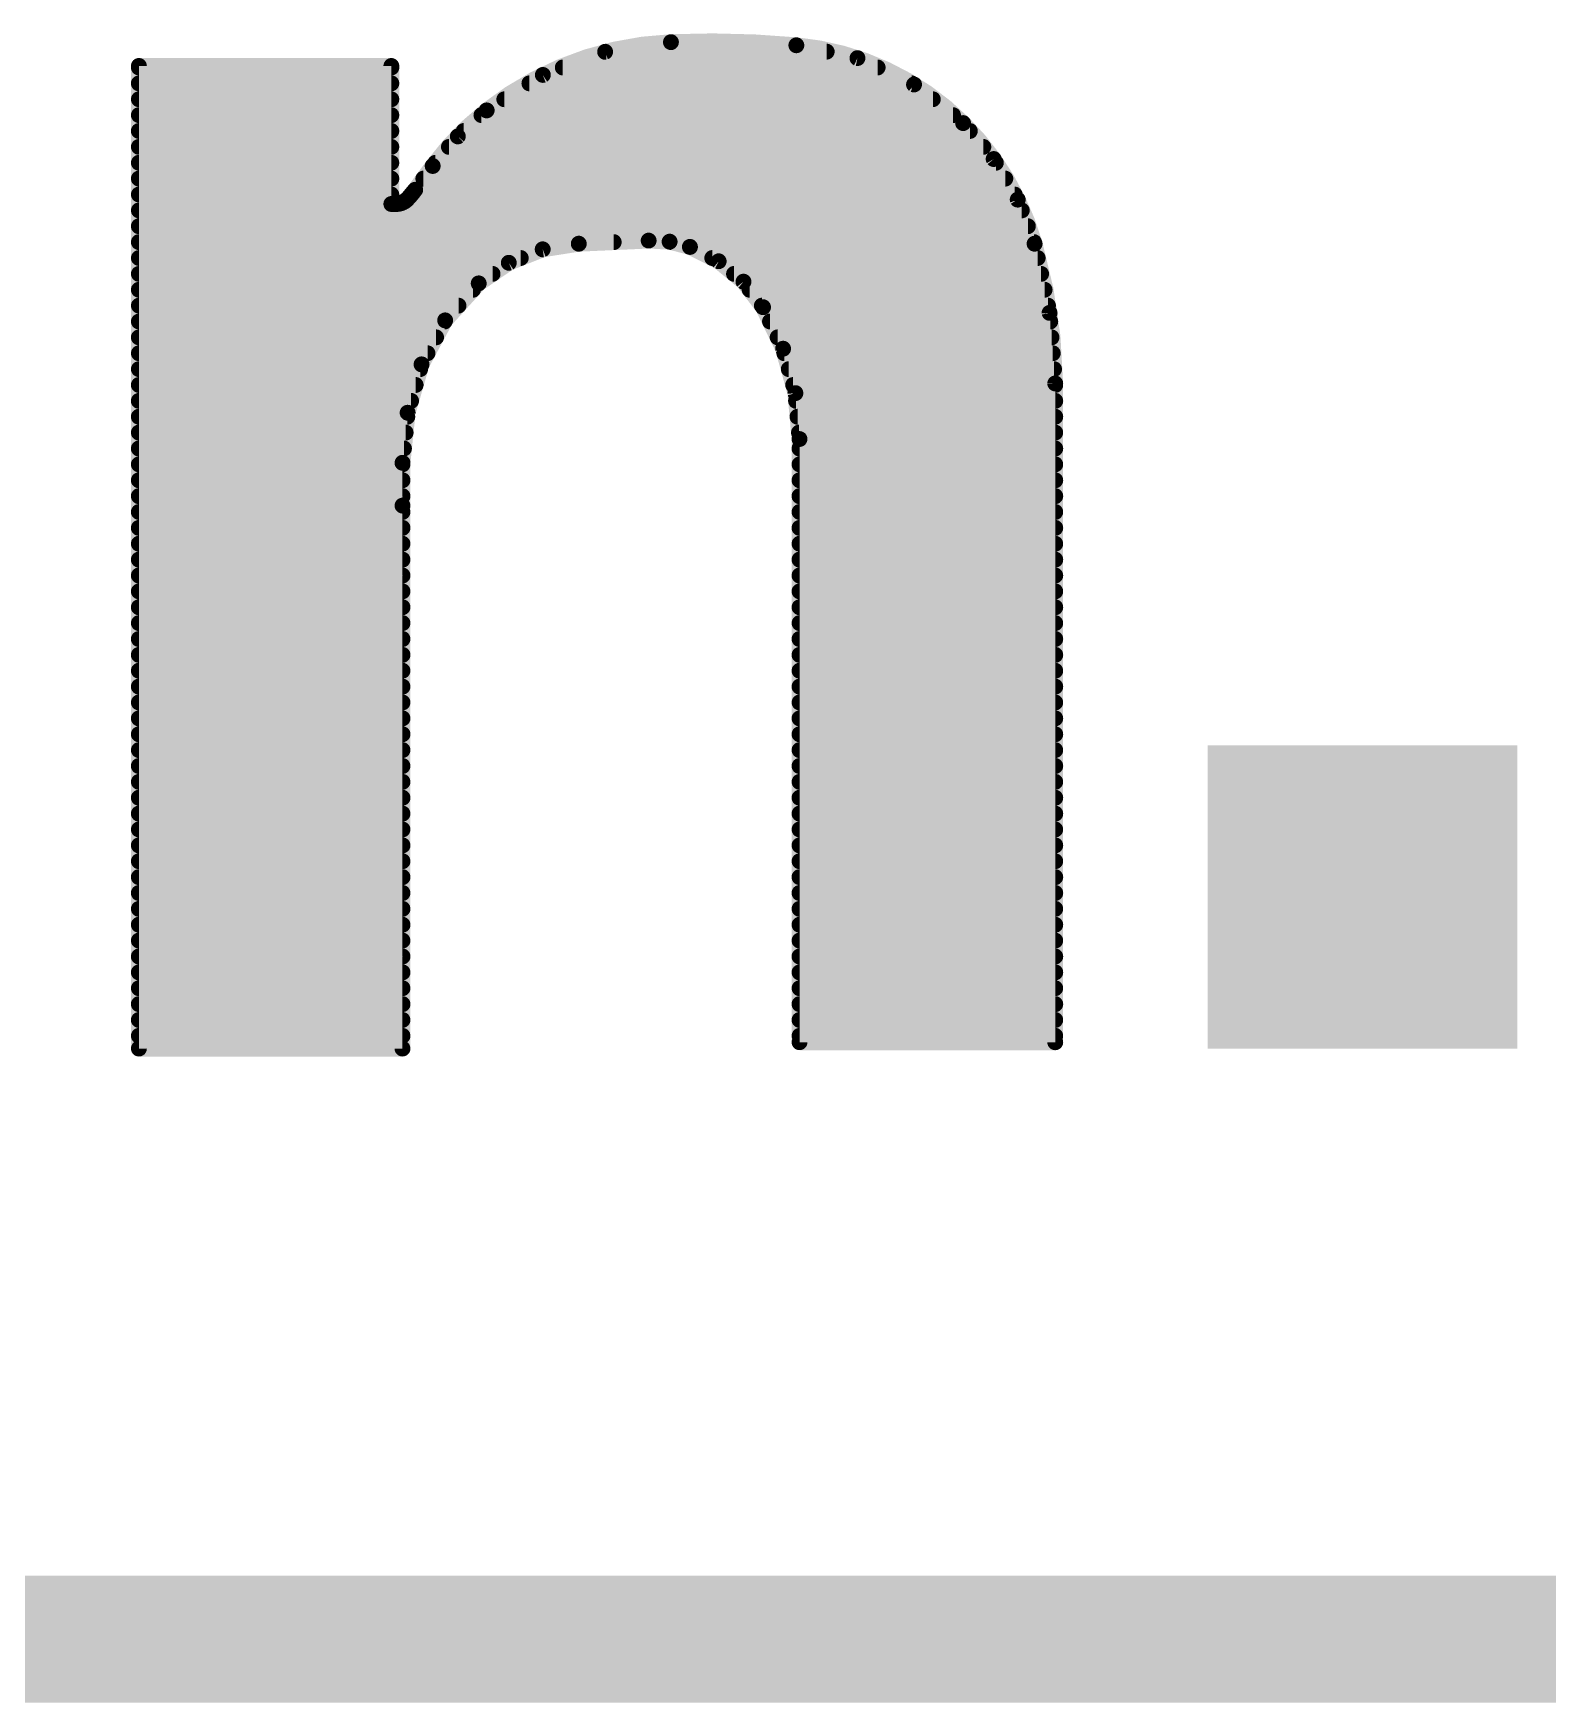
# Model space of a CAD drawing. Extents: x -0.1 to 94.1, y -0.1 to 63.6.
# Drawn here: x 48.648 to 51.069, y -0.102 to 2.569 of the extents above; entities that cross this region are included whole.
import ezdxf

# ---------------------------------------------------------------- set-up
doc = ezdxf.new("R2010")
doc.units = 0
doc.layers.add('20', color=53, linetype='CONTINUOUS')
doc.layers.add('21', color=41, linetype='CONTINUOUS')

# ---------------------------------------------------------------- blocks, each defined once
blk = doc.blocks.new('RECT')
blk.add_solid([(-0.5, -0.5), (0.5, -0.5), (-0.5, 0.5), (0.5, 0.5)])

msp = doc.modelspace()

# ---------------------------------------------------------------- linework, layer by layer
at = {"layer": '20', "const_width": 0.2032}
msp.add_lwpolyline([(2.3221, 0), (91.6579, 0)], dxfattribs=at)
at = {"layer": '21'}
for points, const_width in [([(49.6672, 2.5552, 0.1577), (49.3725, 2.446)], 0.0254), ([(49.8678, 2.5502, 0.0335), (49.6672, 2.5552)], 0.0254), ([(49.6674, 2.5615, 1), (49.667, 2.5489)], 0.0127), ([(49.6669, 2.5615, 1), (49.6675, 2.5489)], 0.0127), ([(49.6681, 2.5489, 1), (49.6663, 2.5615)], 0.0127), ([(49.6675, 2.5489, 1), (49.6669, 2.5615)], 0.0127), ([(49.5611, 2.546, 1), (49.563, 2.5334)], 0.0127), ([(49.564, 2.5463, 1), (49.564, 2.5337)], 0.0127), ([(49.5642, 2.5338, 1), (49.5598, 2.5457)], 0.0127), ([(49.8691, 2.5564, 1), (49.8665, 2.544)], 0.0127), ([(50.1345, 2.4257, 0.1741), (49.8678, 2.5502)], 0.0254), ([(49.8684, 2.5565, 1), (49.8672, 2.5439)], 0.0127), ([(49.8672, 2.5439, 1), (49.8684, 2.5565)], 0.0127), ([(49.8676, 2.5439, 1), (49.868, 2.5565)], 0.0127), ([(49.9164, 2.5337, 1), (49.9164, 2.5463)], 0.0127), ([(49.9682, 2.5354, 1), (49.9628, 2.5239)], 0.0127), ([(49.9642, 2.5235, 1), (49.9668, 2.5359)], 0.0127), ([(48.8163, 2.5234, 1), (48.8163, 2.5108)], 0.0127), ([(48.8163, 2.5234, 1), (48.8163, 2.5108)], 0.0127), ([(48.8163, 2.521, 1), (48.8163, 2.5083)], 0.0127), ([(48.8227, 2.5171, 1), (48.81, 2.5171)], 0.0127), ([(48.8227, 2.5171, 1), (48.81, 2.5171)], 0.0127), ([(49.2264, 2.5171, 1), (49.2138, 2.5171)], 0.0127), ([(49.2264, 2.5171, 1), (49.2138, 2.5171)], 0.0127), ([(49.2201, 2.5108, 1), (49.2201, 2.5234)], 0.0127), ([(49.2201, 2.5108, 1), (49.2201, 2.5234)], 0.0127), ([(49.2201, 2.5083, 1), (49.2201, 2.521)], 0.0127), ([(49.4602, 2.5087, 1), (49.4646, 2.4968)], 0.0127), ([(49.4658, 2.4974, 1), (49.459, 2.5081)], 0.0127), ([(49.4943, 2.521, 1), (49.4943, 2.5083)], 0.0127), ([(49.9978, 2.5083, 1), (49.9978, 2.521)], 0.0127), ([(48.8163, 2.4956, 1), (48.8163, 2.4829)], 0.0127), ([(49.2201, 2.4829, 1), (49.2201, 2.4956)], 0.0127), ([(49.4409, 2.4956, 1), (49.4409, 2.4829)], 0.0127), ([(50.0599, 2.4924, 1), (50.0521, 2.4824)], 0.0127), ([(50.0522, 2.4829, 1), (50.0522, 2.4956)], 0.0127), ([(50.0533, 2.4817, 1), (50.0587, 2.4932)], 0.0127), ([(48.8163, 2.4701, 1), (48.8163, 2.4575)], 0.0127), ([(49.2201, 2.4575, 1), (49.2201, 2.4701)], 0.0127), ([(49.3725, 2.446, 0.0664), (49.2862, 2.3571)], 0.0254), ([(49.3691, 2.4514, 1), (49.3759, 2.4406)], 0.0127), ([(49.3686, 2.451, 1), (49.3764, 2.441)], 0.0127), ([(49.3768, 2.4413, 1), (49.3682, 2.4507)], 0.0127), ([(49.3764, 2.441, 1), (49.3686, 2.451)], 0.0127), ([(49.4007, 2.4701, 1), (49.4007, 2.4575)], 0.0127), ([(50.0861, 2.4575, 1), (50.0861, 2.4701)], 0.0127), ([(48.8163, 2.4447, 1), (48.8163, 2.4321)], 0.0127), ([(49.2201, 2.4321, 1), (49.2201, 2.4447)], 0.0127), ([(49.3641, 2.4447, 1), (49.3641, 2.4321)], 0.0127), ([(50.1184, 2.4321, 1), (50.1184, 2.4447)], 0.0127), ([(50.1393, 2.4298, 1), (50.1297, 2.4216)], 0.0127), ([(50.2488, 2.2327, 0.1281), (50.1345, 2.4257)], 0.0254), ([(50.139, 2.4302, 1), (50.13, 2.4212)], 0.0127), ([(50.13, 2.4212, 1), (50.139, 2.4302)], 0.0127), ([(50.1306, 2.4207, 1), (50.1384, 2.4307)], 0.0127), ([(48.8163, 2.4194, 1), (48.8163, 2.4067)], 0.0127), ([(49.2201, 2.4067, 1), (49.2201, 2.4194)], 0.0127), ([(49.3221, 2.4091, 1), (49.3307, 2.3997)], 0.0127), ([(49.3312, 2.4003, 1), (49.3216, 2.4085)], 0.0127), ([(49.3359, 2.4194, 1), (49.3359, 2.4067)], 0.0127), ([(50.1453, 2.4067, 1), (50.1453, 2.4194)], 0.0127), ([(48.8163, 2.3939, 1), (48.8163, 2.3813)], 0.0127), ([(49.2201, 2.3813, 1), (49.2201, 2.3939)], 0.0127), ([(49.3121, 2.3939, 1), (49.3121, 2.3813)], 0.0127), ([(50.1669, 2.3813, 1), (50.1669, 2.3939)], 0.0127), ([(50.1889, 2.3714, 1), (50.1779, 2.3649)], 0.0127), ([(50.1786, 2.3641, 1), (50.1882, 2.3723)], 0.0127), ([(48.8163, 2.3685, 1), (48.8163, 2.3559)], 0.0127), ([(49.2201, 2.3559, 1), (49.2201, 2.3685)], 0.0127), ([(49.2862, 2.3571, 0.0022), (49.2582, 2.319)], 0.0254), ([(49.2814, 2.3612, 1), (49.291, 2.353)], 0.0127), ([(49.2811, 2.3609, 1), (49.2913, 2.3533)], 0.0127), ([(49.2913, 2.3533, 1), (49.2811, 2.3609)], 0.0127), ([(49.2913, 2.3533, 1), (49.2811, 2.3609)], 0.0127), ([(49.2905, 2.3685, 1), (49.2905, 2.3559)], 0.0127), ([(50.1869, 2.3559, 1), (50.1869, 2.3685)], 0.0127), ([(48.8163, 2.3432, 1), (48.8163, 2.3305)], 0.0127), ([(48.8163, 2.3177, 1), (48.8163, 2.3051)], 0.0127), ([(49.2201, 2.3305, 1), (49.2201, 2.3432)], 0.0127), ([(49.2201, 2.3051, 1), (49.2201, 2.3177)], 0.0127), ([(49.2455, 2.3038, 0.0333), (49.2582, 2.319)], 0.0254), ([(49.2519, 2.3177, 1), (49.2519, 2.3051)], 0.0127), ([(49.2531, 2.3228, 1), (49.2633, 2.3152)], 0.0127), ([(49.2531, 2.3227, 1), (49.2633, 2.3153)], 0.0127), ([(49.2633, 2.3153, 1), (49.2531, 2.3227)], 0.0127), ([(49.2631, 2.3149, 1), (49.2533, 2.3231)], 0.0127), ([(49.2713, 2.3432, 1), (49.2713, 2.3305)], 0.0127), ([(50.202, 2.3305, 1), (50.202, 2.3432)], 0.0127), ([(50.217, 2.3051, 1), (50.217, 2.3177)], 0.0127), ([(48.8163, 2.2923, 1), (48.8163, 2.2797)], 0.0127), ([(49.2201, 2.3026, 1), (49.2201, 2.2899)], 0.0127), ([(49.2201, 2.3026, 1), (49.2201, 2.2899)], 0.0127), ([(49.2138, 2.2962, 1), (49.2264, 2.2962)], 0.0127), ([(49.2138, 2.2962, 1), (49.2264, 2.2962)], 0.0127), ([(49.2277, 2.2962, 0.205), (49.2455, 2.3038)], 0.0254), ([(49.2277, 2.3025, 1), (49.2277, 2.2899)], 0.0127), ([(49.2264, 2.3024, 1), (49.229, 2.29)], 0.0127), ([(49.2277, 2.2899, 1), (49.2277, 2.3026)], 0.0127), ([(49.2277, 2.2899, 1), (49.2277, 2.3026)], 0.0127), ([(49.2338, 2.3034, 1), (49.241, 2.293)], 0.0127), ([(49.2386, 2.292, 1), (49.2361, 2.3044)], 0.0127), ([(49.2409, 2.3082, 1), (49.2501, 2.2994)], 0.0127), ([(49.2406, 2.3079, 1), (49.2504, 2.2997)], 0.0127), ([(49.2501, 2.2994, 1), (49.2409, 2.3082)], 0.0127), ([(49.2491, 2.2986, 1), (49.2419, 2.309)], 0.0127), ([(50.2278, 2.3055, 1), (50.2159, 2.301)], 0.0127), ([(50.2164, 2.3, 1), (50.2273, 2.3065)], 0.0127), ([(50.2284, 2.2797, 1), (50.2284, 2.2923)], 0.0127), ([(48.8163, 2.267, 1), (48.8163, 2.2543)], 0.0127), ([(50.2381, 2.2543, 1), (50.2381, 2.267)], 0.0127), ([(48.8163, 2.2416, 1), (48.8163, 2.2289)], 0.0127), ([(49.5198, 2.2327, 0.1688), (49.3598, 2.1692)], 0.0254), ([(49.5198, 2.2327, 0.0006), (49.6316, 2.2377)], 0.0254), ([(49.5195, 2.239, 1), (49.5201, 2.2264)], 0.0127), ([(49.5195, 2.239, 1), (49.5201, 2.2264)], 0.0127), ([(49.5208, 2.2264, 1), (49.5188, 2.239)], 0.0127), ([(49.5201, 2.2264, 1), (49.5195, 2.239)], 0.0127), ([(49.5757, 2.2289, 1), (49.5757, 2.2416)], 0.0127), ([(49.6976, 2.2276, 0.0992), (49.6316, 2.2377)], 0.0254), ([(49.6319, 2.244, 1), (49.6313, 2.2314)], 0.0127), ([(49.6313, 2.244, 1), (49.6319, 2.2314)], 0.0127), ([(49.6319, 2.2314, 1), (49.6313, 2.244)], 0.0127), ([(49.6319, 2.2314, 1), (49.6313, 2.244)], 0.0127), ([(49.6667, 2.2421, 1), (49.6635, 2.2298)], 0.0127), ([(49.6679, 2.2416, 1), (49.6679, 2.2289)], 0.0127), ([(49.6648, 2.2296, 1), (49.6654, 2.2423)], 0.0127), ([(50.255, 2.234, 1), (50.2426, 2.2314)], 0.0127), ([(50.2818, 2.0091, 0.0668), (50.2488, 2.2327)], 0.0254), ([(50.2549, 2.2345, 1), (50.2427, 2.2309)], 0.0127), ([(50.2478, 2.2289, 1), (50.2478, 2.2416)], 0.0127), ([(48.8163, 2.2161, 1), (48.8163, 2.2035)], 0.0127), ([(49.4271, 2.2035, 1), (49.4271, 2.2161)], 0.0127), ([(49.4612, 2.23, 1), (49.4631, 2.2174)], 0.0127), ([(49.4645, 2.2178, 1), (49.4598, 2.2296)], 0.0127), ([(49.7004, 2.2333, 1), (49.6948, 2.2219)], 0.0127), ([(49.8145, 2.1311, 0.1719), (49.6976, 2.2276)], 0.0254), ([(49.6998, 2.2336, 1), (49.6954, 2.2216)], 0.0127), ([(49.6954, 2.2216, 1), (49.6998, 2.2336)], 0.0127), ([(49.696, 2.2214, 1), (49.6992, 2.2338)], 0.0127), ([(49.7333, 2.2161, 1), (49.7333, 2.2035)], 0.0127), ([(49.7476, 2.2095, 1), (49.7396, 2.1997)], 0.0127), ([(50.2427, 2.2309, 1), (50.2549, 2.2345)], 0.0127), ([(50.2429, 2.2304, 1), (50.2547, 2.235)], 0.0127), ([(50.2538, 2.2035, 1), (50.2538, 2.2161)], 0.0127), ([(48.8163, 2.1907, 1), (48.8163, 2.1781)], 0.0127), ([(49.382, 2.1781, 1), (49.382, 2.1907)], 0.0127), ([(49.4056, 2.2081, 1), (49.4103, 2.1963)], 0.0127), ([(49.4115, 2.1969, 1), (49.4043, 2.2074)], 0.0127), ([(49.7408, 2.199, 1), (49.7464, 2.2103)], 0.0127), ([(49.7681, 2.1907, 1), (49.7681, 2.1781)], 0.0127), ([(50.2593, 2.1781, 1), (50.2593, 2.1907)], 0.0127), ([(48.8163, 2.1654, 1), (48.8163, 2.1527)], 0.0127), ([(49.3598, 2.1692, 0.1229), (49.2684, 2.0396)], 0.0254), ([(49.3506, 2.1527, 1), (49.3506, 2.1654)], 0.0127), ([(49.3562, 2.1744, 1), (49.3634, 2.164)], 0.0127), ([(49.3557, 2.174, 1), (49.3639, 2.1644)], 0.0127), ([(49.3645, 2.1649, 1), (49.3551, 2.1735)], 0.0127), ([(49.3639, 2.1644, 1), (49.3557, 2.174)], 0.0127), ([(49.7883, 2.1758, 1), (49.7782, 2.168)], 0.0127), ([(49.7792, 2.167, 1), (49.7873, 2.1768)], 0.0127), ([(49.7931, 2.1654, 1), (49.7931, 2.1527)], 0.0127), ([(50.2648, 2.1527, 1), (50.2648, 2.1654)], 0.0127), ([(48.8163, 2.1399, 1), (48.8163, 2.1273)], 0.0127), ([(49.3275, 2.1273, 1), (49.3275, 2.1399)], 0.0127), ([(49.8126, 2.1399, 1), (49.8126, 2.1273)], 0.0127), ([(49.8202, 2.1339, 1), (49.8088, 2.1283)], 0.0127), ([(49.8729, 1.9202, 0.136), (49.8145, 2.1311)], 0.0254), ([(49.8199, 2.1344, 1), (49.8091, 2.1278)], 0.0127), ([(49.8091, 2.1278, 1), (49.8199, 2.1344)], 0.0127), ([(49.8095, 2.1272, 1), (49.8195, 2.135)], 0.0127), ([(50.2703, 2.1273, 1), (50.2703, 2.1399)], 0.0127), ([(48.8163, 2.1145, 1), (48.8163, 2.1019)], 0.0127), ([(49.3014, 2.1143, 1), (49.3108, 2.1058)], 0.0127), ([(49.3117, 2.107, 1), (49.3005, 2.113)], 0.0127), ([(49.3052, 2.1019, 1), (49.3052, 2.1145)], 0.0127), ([(49.8256, 2.1145, 1), (49.8256, 2.1019)], 0.0127), ([(50.2791, 2.1225, 1), (50.2664, 2.1215)], 0.0127), ([(50.2666, 2.1207, 1), (50.279, 2.1233)], 0.0127), ([(50.2739, 2.1019, 1), (50.2739, 2.1145)], 0.0127), ([(48.8163, 2.0892, 1), (48.8163, 2.0765)], 0.0127), ([(49.2916, 2.0765, 1), (49.2916, 2.0892)], 0.0127), ([(49.8379, 2.0892, 1), (49.8379, 2.0765)], 0.0127), ([(50.2759, 2.0765, 1), (50.2759, 2.0892)], 0.0127), ([(48.8163, 2.0637, 1), (48.8163, 2.0511)], 0.0127), ([(49.2779, 2.0511, 1), (49.2779, 2.0637)], 0.0127), ([(49.8527, 2.0664, 1), (49.8405, 2.063)], 0.0127), ([(49.8409, 2.0619, 1), (49.8523, 2.0675)], 0.0127), ([(49.8486, 2.0637, 1), (49.8486, 2.0511)], 0.0127), ([(50.2779, 2.0511, 1), (50.2779, 2.0637)], 0.0127), ([(48.8163, 2.0383, 1), (48.8163, 2.0257)], 0.0127), ([(49.2684, 2.0396, 0.0895), (49.2379, 1.8821)], 0.0254), ([(49.2628, 2.0426, 1), (49.274, 2.0366)], 0.0127), ([(49.2625, 2.0419, 1), (49.2743, 2.0373)], 0.0127), ([(49.2745, 2.0378, 1), (49.2623, 2.0414)], 0.0127), ([(49.2743, 2.0373, 1), (49.2625, 2.0419)], 0.0127), ([(49.2662, 2.0257, 1), (49.2662, 2.0383)], 0.0127), ([(49.8557, 2.0383, 1), (49.8557, 2.0257)], 0.0127), ([(50.28, 2.0257, 1), (50.28, 2.0383)], 0.0127), ([(48.8163, 2.013, 1), (48.8163, 2.0003)], 0.0127), ([(49.2589, 2.0003, 1), (49.2589, 2.013)], 0.0127), ([(49.8627, 2.013, 1), (49.8627, 2.0003)], 0.0127), ([(49.8726, 1.9942, 1), (49.86, 1.9931)], 0.0127), ([(50.2882, 2.0091, 1), (50.2755, 2.0091)], 0.0127), ([(50.2882, 2.0091, 1), (50.2755, 2.0091)], 0.0127), ([(50.2755, 2.0086, 1), (50.2881, 2.0096)], 0.0127), ([(50.2755, 2.009, 1), (50.2881, 2.0092)], 0.0127), ([(50.2818, 2.0003, 1), (50.2818, 2.013)], 0.0127), ([(48.8163, 1.9876, 1), (48.8163, 1.9748)], 0.0127), ([(49.2516, 1.9748, 1), (49.2516, 1.9876)], 0.0127), ([(49.8602, 1.9919, 1), (49.8724, 1.9953)], 0.0127), ([(49.8674, 1.9876, 1), (49.8674, 1.9748)], 0.0127), ([(50.2818, 1.9748, 1), (50.2818, 1.9876)], 0.0127), ([(48.8163, 1.9622, 1), (48.8163, 1.9494)], 0.0127), ([(49.24, 1.964, 1), (49.2522, 1.9605)], 0.0127), ([(49.2524, 1.9616, 1), (49.2398, 1.9629)], 0.0127), ([(49.2455, 1.9494, 1), (49.2455, 1.9622)], 0.0127), ([(49.8697, 1.9622, 1), (49.8697, 1.9494)], 0.0127), ([(50.2818, 1.9494, 1), (50.2818, 1.9622)], 0.0127), ([(48.8163, 1.9368, 1), (48.8163, 1.9241)], 0.0127), ([(49.2429, 1.9241, 1), (49.2429, 1.9368)], 0.0127), ([(49.872, 1.9368, 1), (49.872, 1.9241)], 0.0127), ([(49.8792, 1.9202, 1), (49.8666, 1.9202)], 0.0127), ([(49.8792, 1.9202, 1), (49.8666, 1.9202)], 0.0127), ([(49.8666, 1.9196, 1), (49.8792, 1.9208)], 0.0127), ([(49.8666, 1.9202, 1), (49.8792, 1.9202)], 0.0127), ([(50.2818, 1.9241, 1), (50.2818, 1.9368)], 0.0127), ([(48.8163, 1.9114, 1), (48.8163, 1.8986)], 0.0127), ([(49.2402, 1.8986, 1), (49.2402, 1.9114)], 0.0127), ([(49.8729, 1.9114, 1), (49.8729, 1.8986)], 0.0127), ([(50.2818, 1.8986, 1), (50.2818, 1.9114)], 0.0127), ([(48.8163, 1.886, 1), (48.8163, 1.8733)], 0.0127), ([(49.2379, 1.8821, 0.0064), (49.2379, 1.8136)], 0.0254), ([(49.2316, 1.8827, 1), (49.2442, 1.8815)], 0.0127), ([(49.2316, 1.8822, 1), (49.2442, 1.882)], 0.0127), ([(49.2443, 1.8821, 1), (49.2316, 1.8821)], 0.0127), ([(49.2442, 1.882, 1), (49.2316, 1.8822)], 0.0127), ([(49.2379, 1.8733, 1), (49.2379, 1.886)], 0.0127), ([(49.8729, 1.886, 1), (49.8729, 1.8733)], 0.0127), ([(50.2818, 1.8733, 1), (50.2818, 1.886)], 0.0127), ([(48.8163, 1.8606, 1), (48.8163, 1.8478)], 0.0127), ([(49.2379, 1.8478, 1), (49.2379, 1.8606)], 0.0127), ([(49.8729, 1.8606, 1), (49.8729, 1.8478)], 0.0127), ([(50.2818, 1.8478, 1), (50.2818, 1.8606)], 0.0127), ([(48.8163, 1.8352, 1), (48.8163, 1.8224)], 0.0127), ([(49.2443, 1.8136, 1), (49.2316, 1.8136)], 0.0127), ([(49.2316, 1.8135, 1), (49.2442, 1.8137)], 0.0127), ([(49.2379, 1.8224, 1), (49.2379, 1.8352)], 0.0127), ([(49.8729, 1.8352, 1), (49.8729, 1.8224)], 0.0127), ([(50.2818, 1.8224, 1), (50.2818, 1.8352)], 0.0127), ([(48.8163, 1.8098, 1), (48.8163, 1.7971)], 0.0127), ([(48.8163, 1.7844, 1), (48.8163, 1.7716)], 0.0127), ([(49.2379, 1.7971, 1), (49.2379, 1.8098)], 0.0127), ([(49.2379, 1.7716, 1), (49.2379, 1.7844)], 0.0127), ([(49.8729, 1.8098, 1), (49.8729, 1.7971)], 0.0127), ([(49.8729, 1.7844, 1), (49.8729, 1.7716)], 0.0127), ([(50.2818, 1.7971, 1), (50.2818, 1.8098)], 0.0127), ([(50.2818, 1.7716, 1), (50.2818, 1.7844)], 0.0127), ([(48.8163, 1.759, 1), (48.8163, 1.7463)], 0.0127), ([(49.2379, 1.7463, 1), (49.2379, 1.759)], 0.0127), ([(49.8729, 1.759, 1), (49.8729, 1.7463)], 0.0127), ([(50.2818, 1.7463, 1), (50.2818, 1.759)], 0.0127), ([(48.8163, 1.7336, 1), (48.8163, 1.7208)], 0.0127), ([(49.2379, 1.7208, 1), (49.2379, 1.7336)], 0.0127), ([(49.8729, 1.7336, 1), (49.8729, 1.7208)], 0.0127), ([(50.2818, 1.7208, 1), (50.2818, 1.7336)], 0.0127), ([(48.8163, 1.7082, 1), (48.8163, 1.6954)], 0.0127), ([(49.2379, 1.6954, 1), (49.2379, 1.7082)], 0.0127), ([(49.8729, 1.7082, 1), (49.8729, 1.6954)], 0.0127), ([(50.2818, 1.6954, 1), (50.2818, 1.7082)], 0.0127), ([(48.8163, 1.6828, 1), (48.8163, 1.6701)], 0.0127), ([(49.2379, 1.6701, 1), (49.2379, 1.6828)], 0.0127), ([(49.8729, 1.6828, 1), (49.8729, 1.6701)], 0.0127), ([(50.2818, 1.6701, 1), (50.2818, 1.6828)], 0.0127), ([(48.8163, 1.6574, 1), (48.8163, 1.6446)], 0.0127), ([(49.2379, 1.6446, 1), (49.2379, 1.6574)], 0.0127), ([(49.8729, 1.6574, 1), (49.8729, 1.6446)], 0.0127), ([(50.2818, 1.6446, 1), (50.2818, 1.6574)], 0.0127), ([(48.8163, 1.632, 1), (48.8163, 1.6193)], 0.0127), ([(49.2379, 1.6193, 1), (49.2379, 1.632)], 0.0127), ([(49.8729, 1.632, 1), (49.8729, 1.6193)], 0.0127), ([(50.2818, 1.6193, 1), (50.2818, 1.632)], 0.0127), ([(48.8163, 1.6066, 1), (48.8163, 1.5938)], 0.0127), ([(49.2379, 1.5938, 1), (49.2379, 1.6066)], 0.0127), ([(49.8729, 1.6066, 1), (49.8729, 1.5938)], 0.0127), ([(50.2818, 1.5938, 1), (50.2818, 1.6066)], 0.0127), ([(48.8163, 1.5812, 1), (48.8163, 1.5684)], 0.0127), ([(49.2379, 1.5684, 1), (49.2379, 1.5812)], 0.0127), ([(49.8729, 1.5812, 1), (49.8729, 1.5684)], 0.0127), ([(50.2818, 1.5684, 1), (50.2818, 1.5812)], 0.0127), ([(48.8163, 1.5558, 1), (48.8163, 1.5431)], 0.0127), ([(49.2379, 1.5431, 1), (49.2379, 1.5558)], 0.0127), ([(49.8729, 1.5558, 1), (49.8729, 1.5431)], 0.0127), ([(50.2818, 1.5431, 1), (50.2818, 1.5558)], 0.0127), ([(48.8163, 1.5304, 1), (48.8163, 1.5176)], 0.0127), ([(49.2379, 1.5176, 1), (49.2379, 1.5304)], 0.0127), ([(49.8729, 1.5304, 1), (49.8729, 1.5176)], 0.0127), ([(50.2818, 1.5176, 1), (50.2818, 1.5304)], 0.0127), ([(48.8163, 1.505, 1), (48.8163, 1.4923)], 0.0127), ([(49.2379, 1.4923, 1), (49.2379, 1.505)], 0.0127), ([(49.8729, 1.505, 1), (49.8729, 1.4923)], 0.0127), ([(50.2818, 1.4923, 1), (50.2818, 1.505)], 0.0127), ([(48.8163, 1.4796, 1), (48.8163, 1.4668)], 0.0127), ([(49.2379, 1.4668, 1), (49.2379, 1.4796)], 0.0127), ([(49.8729, 1.4796, 1), (49.8729, 1.4668)], 0.0127), ([(50.2818, 1.4668, 1), (50.2818, 1.4796)], 0.0127), ([(48.8163, 1.4542, 1), (48.8163, 1.4414)], 0.0127), ([(49.2379, 1.4414, 1), (49.2379, 1.4542)], 0.0127), ([(49.8729, 1.4542, 1), (49.8729, 1.4414)], 0.0127), ([(50.2818, 1.4414, 1), (50.2818, 1.4542)], 0.0127), ([(48.8163, 1.4288, 1), (48.8163, 1.4161)], 0.0127), ([(49.2379, 1.4161, 1), (49.2379, 1.4288)], 0.0127), ([(49.8729, 1.4288, 1), (49.8729, 1.4161)], 0.0127), ([(50.2818, 1.4161, 1), (50.2818, 1.4288)], 0.0127), ([(48.8163, 1.4034, 1), (48.8163, 1.3906)], 0.0127), ([(49.2379, 1.3906, 1), (49.2379, 1.4034)], 0.0127), ([(49.8729, 1.4034, 1), (49.8729, 1.3906)], 0.0127), ([(50.2818, 1.3906, 1), (50.2818, 1.4034)], 0.0127), ([(48.8163, 1.378, 1), (48.8163, 1.3653)], 0.0127), ([(49.2379, 1.3653, 1), (49.2379, 1.378)], 0.0127), ([(49.8729, 1.378, 1), (49.8729, 1.3653)], 0.0127), ([(50.2818, 1.3653, 1), (50.2818, 1.378)], 0.0127), ([(48.8163, 1.3526, 1), (48.8163, 1.3398)], 0.0127), ([(49.2379, 1.3398, 1), (49.2379, 1.3526)], 0.0127), ([(49.8729, 1.3526, 1), (49.8729, 1.3398)], 0.0127), ([(50.2818, 1.3398, 1), (50.2818, 1.3526)], 0.0127), ([(48.8163, 1.3272, 1), (48.8163, 1.3144)], 0.0127), ([(49.2379, 1.3144, 1), (49.2379, 1.3272)], 0.0127), ([(49.8729, 1.3272, 1), (49.8729, 1.3144)], 0.0127), ([(50.2818, 1.3144, 1), (50.2818, 1.3272)], 0.0127), ([(48.8163, 1.3018, 1), (48.8163, 1.2891)], 0.0127), ([(48.8163, 1.2764, 1), (48.8163, 1.2636)], 0.0127), ([(49.2379, 1.2891, 1), (49.2379, 1.3018)], 0.0127), ([(49.2379, 1.2636, 1), (49.2379, 1.2764)], 0.0127), ([(49.8729, 1.3018, 1), (49.8729, 1.2891)], 0.0127), ([(49.8729, 1.2764, 1), (49.8729, 1.2636)], 0.0127), ([(50.2818, 1.2891, 1), (50.2818, 1.3018)], 0.0127), ([(50.2818, 1.2636, 1), (50.2818, 1.2764)], 0.0127), ([(48.8163, 1.251, 1), (48.8163, 1.2383)], 0.0127), ([(49.2379, 1.2383, 1), (49.2379, 1.251)], 0.0127), ([(49.8729, 1.251, 1), (49.8729, 1.2383)], 0.0127), ([(50.2818, 1.2383, 1), (50.2818, 1.251)], 0.0127), ([(48.8163, 1.2256, 1), (48.8163, 1.2128)], 0.0127), ([(49.2379, 1.2128, 1), (49.2379, 1.2256)], 0.0127), ([(49.8729, 1.2256, 1), (49.8729, 1.2128)], 0.0127), ([(50.2818, 1.2128, 1), (50.2818, 1.2256)], 0.0127), ([(48.8163, 1.2002, 1), (48.8163, 1.1874)], 0.0127), ([(49.2379, 1.1874, 1), (49.2379, 1.2002)], 0.0127), ([(49.8729, 1.2002, 1), (49.8729, 1.1874)], 0.0127), ([(50.2818, 1.1874, 1), (50.2818, 1.2002)], 0.0127), ([(48.8163, 1.1748, 1), (48.8163, 1.1621)], 0.0127), ([(49.2379, 1.1621, 1), (49.2379, 1.1748)], 0.0127), ([(49.8729, 1.1748, 1), (49.8729, 1.1621)], 0.0127), ([(50.2818, 1.1621, 1), (50.2818, 1.1748)], 0.0127), ([(48.8163, 1.1494, 1), (48.8163, 1.1366)], 0.0127), ([(49.2379, 1.1366, 1), (49.2379, 1.1494)], 0.0127), ([(49.8729, 1.1494, 1), (49.8729, 1.1366)], 0.0127), ([(50.2818, 1.1366, 1), (50.2818, 1.1494)], 0.0127), ([(48.8163, 1.124, 1), (48.8163, 1.1113)], 0.0127), ([(49.2379, 1.1113, 1), (49.2379, 1.124)], 0.0127), ([(49.8729, 1.124, 1), (49.8729, 1.1113)], 0.0127), ([(50.2818, 1.1113, 1), (50.2818, 1.124)], 0.0127), ([(48.8163, 1.0986, 1), (48.8163, 1.0858)], 0.0127), ([(49.2379, 1.0858, 1), (49.2379, 1.0986)], 0.0127), ([(49.8729, 1.0986, 1), (49.8729, 1.0858)], 0.0127), ([(50.2818, 1.0858, 1), (50.2818, 1.0986)], 0.0127), ([(48.8163, 1.0732, 1), (48.8163, 1.0604)], 0.0127), ([(49.2379, 1.0604, 1), (49.2379, 1.0732)], 0.0127), ([(49.8729, 1.0732, 1), (49.8729, 1.0604)], 0.0127), ([(50.2818, 1.0604, 1), (50.2818, 1.0732)], 0.0127), ([(48.8163, 1.0478, 1), (48.8163, 1.0351)], 0.0127), ([(49.2379, 1.0351, 1), (49.2379, 1.0478)], 0.0127), ([(49.8729, 1.0478, 1), (49.8729, 1.0351)], 0.0127), ([(50.2818, 1.0351, 1), (50.2818, 1.0478)], 0.0127), ([(48.8163, 1.0224, 1), (48.8163, 1.0096)], 0.0127), ([(49.2379, 1.0096, 1), (49.2379, 1.0224)], 0.0127), ([(49.8729, 1.0224, 1), (49.8729, 1.0096)], 0.0127), ([(50.2818, 1.0096, 1), (50.2818, 1.0224)], 0.0127), ([(48.8163, 0.997, 1), (48.8163, 0.9843)], 0.0127), ([(49.2379, 0.9843, 1), (49.2379, 0.997)], 0.0127), ([(49.8729, 0.997, 1), (49.8729, 0.9843)], 0.0127), ([(50.2818, 0.9843, 1), (50.2818, 0.997)], 0.0127), ([(48.8163, 0.9716, 1), (48.8163, 0.9589)], 0.0127), ([(49.2379, 0.9589, 1), (49.2379, 0.9716)], 0.0127), ([(49.8729, 0.9716, 1), (49.8729, 0.9589)], 0.0127), ([(49.8729, 0.9614, 1), (49.8729, 0.9487)], 0.0127), ([(49.8729, 0.9614, 1), (49.8729, 0.9487)], 0.0127), ([(50.2818, 0.9589, 1), (50.2818, 0.9716)], 0.0127), ([(50.2818, 0.9487, 1), (50.2818, 0.9614)], 0.0127), ([(50.2818, 0.9487, 1), (50.2818, 0.9614)], 0.0127), ([(48.8163, 0.9513, 1), (48.8163, 0.9386)], 0.0127), ([(48.8163, 0.9513, 1), (48.8163, 0.9386)], 0.0127), ([(48.81, 0.9449, 1), (48.8227, 0.9449)], 0.0127), ([(48.81, 0.9449, 1), (48.8227, 0.9449)], 0.0127), ([(49.2316, 0.9449, 1), (49.2443, 0.9449)], 0.0127), ([(49.2316, 0.9449, 1), (49.2443, 0.9449)], 0.0127), ([(49.2379, 0.9386, 1), (49.2379, 0.9513)], 0.0127), ([(49.2379, 0.9386, 1), (49.2379, 0.9513)], 0.0127), ([(49.8666, 0.955, 1), (49.8792, 0.955)], 0.0127), ([(49.8666, 0.955, 1), (49.8792, 0.955)], 0.0127), ([(50.2755, 0.955, 1), (50.2882, 0.955)], 0.0127), ([(50.2755, 0.955, 1), (50.2882, 0.955)], 0.0127)]:
    msp.add_lwpolyline(points, format="xyb", dxfattribs=dict(at, const_width=const_width))
at = {"layer": '21', "const_width": 0.0254}
for points in [[(49.562, 2.5397), (49.6672, 2.5552)], [(49.6672, 2.5552), (49.8678, 2.5502)], [(49.4624, 2.5028), (49.562, 2.5397)], [(49.564, 2.54), (49.9164, 2.54)], [(49.8678, 2.5502), (49.9655, 2.5297)], [(49.9655, 2.5297), (50.056, 2.4874)], [(48.8163, 2.5171), (49.2201, 2.5171)], [(48.8163, 0.9449), (48.8163, 2.5171)], [(48.8163, 0.9449), (48.8163, 2.5171)], [(48.8163, 2.5171), (49.2201, 2.5171)], [(48.8163, 2.5146), (49.2201, 2.5146)], [(49.2201, 2.5171), (49.2201, 2.2962)], [(49.2201, 2.5171), (49.2201, 2.2962)], [(49.3725, 2.446), (49.4624, 2.5028)], [(49.4943, 2.5146), (49.9978, 2.5146)], [(48.8163, 2.4892), (49.2201, 2.4892)], [(49.4409, 2.4892), (50.0522, 2.4892)], [(50.056, 2.4874), (50.1345, 2.4257)], [(48.8163, 2.4638), (49.2201, 2.4638)], [(49.3264, 2.4044), (49.3725, 2.446)], [(49.4007, 2.4638), (50.0861, 2.4638)], [(48.8163, 2.4384), (49.2201, 2.4384)], [(49.3641, 2.4384), (50.1184, 2.4384)], [(50.1345, 2.4257), (50.1834, 2.3682)], [(48.8163, 2.413), (49.2201, 2.413)], [(49.2862, 2.3571), (49.3264, 2.4044)], [(49.3359, 2.413), (50.1453, 2.413)], [(48.8163, 2.3876), (49.2201, 2.3876)], [(49.3121, 2.3876), (50.1669, 2.3876)], [(50.1834, 2.3682), (50.2219, 2.3032)], [(48.8163, 2.3622), (49.2201, 2.3622)], [(49.2582, 2.319), (49.2862, 2.3571)], [(49.2905, 2.3622), (50.1869, 2.3622)], [(48.8163, 2.3368), (49.2201, 2.3368)], [(48.8163, 2.3114), (49.2201, 2.3114)], [(49.2455, 2.3038), (49.2582, 2.319)], [(49.2519, 2.3114), (50.217, 2.3114)], [(49.2713, 2.3368), (50.202, 2.3368)], [(48.8163, 2.286), (50.2284, 2.286)], [(49.2201, 2.2962), (49.2277, 2.2962)], [(49.2201, 2.2962), (49.2277, 2.2962)], [(49.2277, 2.2962), (49.2374, 2.2982)], [(49.2374, 2.2982), (49.2455, 2.3038)], [(50.2219, 2.3032), (50.2488, 2.2327)], [(48.8163, 2.2606), (50.2381, 2.2606)], [(48.8163, 2.2352), (49.5757, 2.2352)], [(49.5198, 2.2327), (49.4622, 2.2237)], [(49.6316, 2.2377), (49.5198, 2.2327)], [(49.6651, 2.2359), (49.6316, 2.2377)], [(49.6976, 2.2276), (49.6651, 2.2359)], [(49.6679, 2.2352), (50.2478, 2.2352)], [(50.2488, 2.2327), (50.2728, 2.122)], [(48.8163, 2.2098), (49.4271, 2.2098)], [(49.4622, 2.2237), (49.4079, 2.2022)], [(49.7436, 2.2046), (49.6976, 2.2276)], [(49.7333, 2.2098), (50.2538, 2.2098)], [(49.7832, 2.1719), (49.7436, 2.2046)], [(48.8163, 2.1844), (49.382, 2.1844)], [(49.4079, 2.2022), (49.3598, 2.1692)], [(49.7681, 2.1844), (50.2593, 2.1844)], [(48.8163, 2.159), (49.3506, 2.159)], [(49.3598, 2.1692), (49.3061, 2.11)], [(49.8145, 2.1311), (49.7832, 2.1719)], [(49.7931, 2.159), (50.2648, 2.159)], [(48.8163, 2.1336), (49.3275, 2.1336)], [(49.8126, 2.1336), (50.2703, 2.1336)], [(49.8466, 2.0647), (49.8145, 2.1311)], [(48.8163, 2.1082), (49.3052, 2.1082)], [(49.3061, 2.11), (49.2684, 2.0396)], [(49.8256, 2.1082), (50.2739, 2.1082)], [(50.2728, 2.122), (50.2818, 2.0091)], [(48.8163, 2.0828), (49.2916, 2.0828)], [(49.8379, 2.0828), (50.2759, 2.0828)], [(48.8163, 2.0574), (49.2779, 2.0574)], [(49.8663, 1.9936), (49.8466, 2.0647)], [(49.8486, 2.0574), (50.2779, 2.0574)], [(48.8163, 2.032), (49.2662, 2.032)], [(49.2684, 2.0396), (49.2461, 1.9622)], [(49.8557, 2.032), (50.28, 2.032)], [(48.8163, 2.0066), (49.2589, 2.0066)], [(49.8627, 2.0066), (50.2818, 2.0066)], [(49.8729, 1.9202), (49.8663, 1.9936)], [(50.2818, 2.0091), (50.2818, 0.955)], [(50.2818, 2.0091), (50.2818, 0.955)], [(48.8163, 1.9812), (49.2516, 1.9812)], [(49.8674, 1.9812), (50.2818, 1.9812)], [(48.8163, 1.9558), (49.2455, 1.9558)], [(49.2461, 1.9622), (49.2379, 1.8821)], [(49.8697, 1.9558), (50.2818, 1.9558)], [(48.8163, 1.9304), (49.2429, 1.9304)], [(49.872, 1.9304), (50.2818, 1.9304)], [(49.8729, 0.955), (49.8729, 1.9202)], [(49.8729, 0.955), (49.8729, 1.9202)], [(48.8163, 1.905), (49.2402, 1.905)], [(49.8729, 1.905), (50.2818, 1.905)], [(48.8163, 1.8796), (49.2379, 1.8796)], [(49.2379, 1.8821), (49.2379, 0.9449)], [(49.8729, 1.8796), (50.2818, 1.8796)], [(48.8163, 1.8542), (49.2379, 1.8542)], [(49.8729, 1.8542), (50.2818, 1.8542)], [(48.8163, 1.8288), (49.2379, 1.8288)], [(49.2379, 1.8136), (49.2379, 0.9449)], [(49.8729, 1.8288), (50.2818, 1.8288)], [(48.8163, 1.8034), (49.2379, 1.8034)], [(48.8163, 1.778), (49.2379, 1.778)], [(49.8729, 1.8034), (50.2818, 1.8034)], [(49.8729, 1.778), (50.2818, 1.778)], [(48.8163, 1.7526), (49.2379, 1.7526)], [(49.8729, 1.7526), (50.2818, 1.7526)], [(48.8163, 1.7272), (49.2379, 1.7272)], [(49.8729, 1.7272), (50.2818, 1.7272)], [(48.8163, 1.7018), (49.2379, 1.7018)], [(49.8729, 1.7018), (50.2818, 1.7018)], [(48.8163, 1.6764), (49.2379, 1.6764)], [(49.8729, 1.6764), (50.2818, 1.6764)], [(48.8163, 1.651), (49.2379, 1.651)], [(49.8729, 1.651), (50.2818, 1.651)], [(48.8163, 1.6256), (49.2379, 1.6256)], [(49.8729, 1.6256), (50.2818, 1.6256)], [(48.8163, 1.6002), (49.2379, 1.6002)], [(49.8729, 1.6002), (50.2818, 1.6002)], [(48.8163, 1.5748), (49.2379, 1.5748)], [(49.8729, 1.5748), (50.2818, 1.5748)], [(48.8163, 1.5494), (49.2379, 1.5494)], [(49.8729, 1.5494), (50.2818, 1.5494)], [(48.8163, 1.524), (49.2379, 1.524)], [(49.8729, 1.524), (50.2818, 1.524)], [(48.8163, 1.4986), (49.2379, 1.4986)], [(49.8729, 1.4986), (50.2818, 1.4986)], [(48.8163, 1.4732), (49.2379, 1.4732)], [(49.8729, 1.4732), (50.2818, 1.4732)], [(48.8163, 1.4478), (49.2379, 1.4478)], [(49.8729, 1.4478), (50.2818, 1.4478)], [(48.8163, 1.4224), (49.2379, 1.4224)], [(49.8729, 1.4224), (50.2818, 1.4224)], [(48.8163, 1.397), (49.2379, 1.397)], [(49.8729, 1.397), (50.2818, 1.397)], [(48.8163, 1.3716), (49.2379, 1.3716)], [(49.8729, 1.3716), (50.2818, 1.3716)], [(48.8163, 1.3462), (49.2379, 1.3462)], [(49.8729, 1.3462), (50.2818, 1.3462)], [(48.8163, 1.3208), (49.2379, 1.3208)], [(49.8729, 1.3208), (50.2818, 1.3208)], [(48.8163, 1.2954), (49.2379, 1.2954)], [(48.8163, 1.27), (49.2379, 1.27)], [(49.8729, 1.2954), (50.2818, 1.2954)], [(49.8729, 1.27), (50.2818, 1.27)], [(48.8163, 1.2446), (49.2379, 1.2446)], [(49.8729, 1.2446), (50.2818, 1.2446)], [(48.8163, 1.2192), (49.2379, 1.2192)], [(49.8729, 1.2192), (50.2818, 1.2192)], [(48.8163, 1.1938), (49.2379, 1.1938)], [(49.8729, 1.1938), (50.2818, 1.1938)], [(48.8163, 1.1684), (49.2379, 1.1684)], [(49.8729, 1.1684), (50.2818, 1.1684)], [(48.8163, 1.143), (49.2379, 1.143)], [(49.8729, 1.143), (50.2818, 1.143)], [(48.8163, 1.1176), (49.2379, 1.1176)], [(49.8729, 1.1176), (50.2818, 1.1176)], [(48.8163, 1.0922), (49.2379, 1.0922)], [(49.8729, 1.0922), (50.2818, 1.0922)], [(48.8163, 1.0668), (49.2379, 1.0668)], [(49.8729, 1.0668), (50.2818, 1.0668)], [(48.8163, 1.0414), (49.2379, 1.0414)], [(49.8729, 1.0414), (50.2818, 1.0414)], [(48.8163, 1.016), (49.2379, 1.016)], [(49.8729, 1.016), (50.2818, 1.016)], [(48.8163, 0.9906), (49.2379, 0.9906)], [(49.8729, 0.9906), (50.2818, 0.9906)], [(48.8163, 0.9652), (49.2379, 0.9652)], [(49.8729, 0.9652), (50.2818, 0.9652)], [(50.2818, 0.955), (49.8729, 0.955)], [(50.2818, 0.955), (49.8729, 0.955)], [(49.2379, 0.9449), (48.8163, 0.9449)], [(49.2379, 0.9449), (48.8163, 0.9449)]]:
    msp.add_lwpolyline(points, dxfattribs=at)

# ---------------------------------------------------------------- block references
at = {"layer": '21', "xscale": 0.4953, "yscale": 0.4851}
msp.add_blockref('RECT', (50.7734, 1.1875), dxfattribs=at)

doc.saveas('drawing.dxf')
